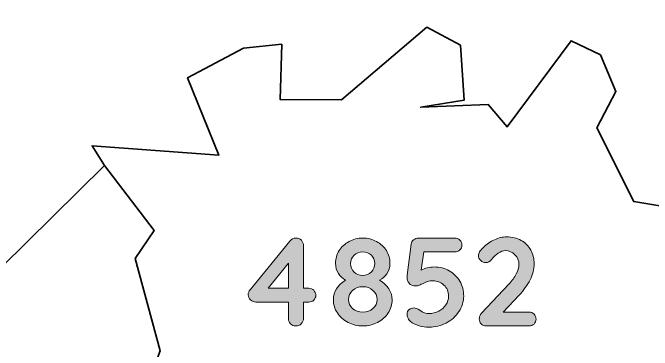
# Model space of a CAD drawing. Header units: inches. Extents: x 8 to 202, y -198 to -4.
# Drawn here: x 84.19 to 130.87, y -66.69 to -42.03 of the extents above; entities that cross this region are included whole.
import ezdxf

# ---------------------------------------------------------------- set-up
doc = ezdxf.new("R2010")
doc.units = ezdxf.units.IN
doc.header["$MEASUREMENT"] = 0
doc.layers.add('Layer 1', color=7, linetype='Continuous')
doc.layers.add('Layer 2', color=7, linetype='Continuous')

# ---------------------------------------------------------------- blocks, each defined once
blk = doc.blocks.new('block 5')
at = {"layer": 'Layer 2', "color": 250, "lineweight": 35, "true_color": 0x231f20}
for points in [[(114.417, -43.088), (116.865, -44.41), (117.152, -48.409), (113.973, -48.931), (118.896, -48.738), (120.275, -50.368), (124.953, -44.072), (127.091, -45.098), (128.218, -47.795), (126.817, -50.443), (129.522, -55.828), (134.067, -56.588)], [(94.94, -66.731), (93.129, -59.982), (94.509, -57.932), (90.883, -53.197), (90.883, -53.197), (89.981, -51.747), (99.239, -52.435), (96.947, -46.778), (101.023, -44.622), (103.822, -44.339), (103.714, -48.372), (108.19, -48.398), (114.417, -43.088)], [(90.883, -53.199), (94.509, -57.935), (93.127, -59.984), (94.938, -66.733), (94.199, -68.736), (88.222, -70.438), (88.896, -74.587), (91.025, -74.813), (91.025, -74.813), (90.711, -77.24), (86.926, -79.508), (87.718, -81.959), (84.8, -81.931), (82.494, -88.335)], [(83.332, -60.643), (90.883, -53.199)]]:
    blk.add_lwpolyline(points, dxfattribs=at)
blk = doc.blocks.new('block 2')
at = {"layer": 'Layer 2'}
blk.add_blockref('block 5', (0, 0), dxfattribs=at)
blk = doc.blocks.new('block 10')
at = {"layer": 'Layer 2', "true_color": 0xffffff}
h = blk.add_hatch(color=7, dxfattribs=at)
h.dxf.hatch_style = 2
edge = h.paths.add_edge_path()
edge.add_spline(control_points=[(106.164, -62.313), (106.262, -62.411), (106.311, -62.533), (106.311, -62.68), (106.311, -62.821), (106.262, -62.938), (106.164, -63.033), (106.066, -63.128), (105.944, -63.175), (105.797, -63.175), (105.797, -63.175), (105.412, -63.175), (105.412, -63.175), (105.412, -63.175), (105.412, -64.359), (105.412, -64.359), (105.412, -64.518), (105.358, -64.651), (105.251, -64.757), (105.144, -64.865), (105.011, -64.918), (104.852, -64.918), (104.7, -64.918), (104.571, -64.865), (104.467, -64.757), (104.363, -64.651), (104.311, -64.518), (104.311, -64.359), (104.311, -64.359), (104.311, -63.175), (104.311, -63.175), (104.311, -63.175), (101.926, -63.175), (101.926, -63.175), (101.792, -63.175), (101.666, -63.122), (101.55, -63.015), (101.434, -62.908), (101.376, -62.781), (101.376, -62.634), (101.376, -62.5), (101.422, -62.377), (101.514, -62.267), (101.514, -62.267), (104.412, -58.718), (104.412, -58.718), (104.528, -58.571), (104.681, -58.497), (104.871, -58.497), (105.024, -58.497), (105.152, -58.551), (105.256, -58.658), (105.36, -58.765), (105.412, -58.898), (105.412, -59.057), (105.412, -59.057), (105.412, -62.166), (105.412, -62.166), (105.412, -62.166), (105.797, -62.166), (105.797, -62.166), (105.944, -62.166), (106.066, -62.215), (106.164, -62.313)], knot_values=[0, 0, 0, 0, 1, 1, 1, 2, 2, 2, 3, 3, 3, 4, 4, 4, 5, 5, 5, 6, 6, 6, 7, 7, 7, 8, 8, 8, 9, 9, 9, 10, 10, 10, 11, 11, 11, 12, 12, 12, 13, 13, 13, 14, 14, 14, 15, 15, 15, 16, 16, 16, 17, 17, 17, 18, 18, 18, 19, 19, 19, 20, 20, 20, 21, 21, 21, 21], degree=3, periodic=1)
h.paths.add_polyline_path([(102.825, -62.166), (104.311, -62.166), (104.311, -60.332)])
h = blk.add_hatch(color=7, dxfattribs=at)
h.dxf.hatch_style = 2
edge = h.paths.add_edge_path()
edge.add_spline(control_points=[(111.644, -62.208), (111.806, -62.461), (111.887, -62.726), (111.887, -63.001), (111.887, -63.349), (111.791, -63.671), (111.599, -63.964), (111.406, -64.258), (111.146, -64.49), (110.819, -64.661), (110.492, -64.833), (110.132, -64.918), (109.741, -64.918), (109.35, -64.918), (108.99, -64.833), (108.663, -64.661), (108.336, -64.49), (108.076, -64.258), (107.884, -63.964), (107.691, -63.671), (107.595, -63.349), (107.595, -63.001), (107.595, -62.414), (107.891, -61.937), (108.485, -61.57), (108.27, -61.448), (108.095, -61.283), (107.957, -61.075), (107.819, -60.867), (107.751, -60.622), (107.751, -60.341), (107.751, -60.005), (107.839, -59.696), (108.017, -59.415), (108.194, -59.133), (108.434, -58.91), (108.737, -58.745), (109.039, -58.58), (109.374, -58.497), (109.741, -58.497), (110.108, -58.497), (110.443, -58.58), (110.746, -58.745), (111.048, -58.91), (111.287, -59.133), (111.461, -59.415), (111.635, -59.696), (111.722, -60.005), (111.722, -60.341), (111.722, -60.647), (111.65, -60.899), (111.507, -61.098), (111.363, -61.297), (111.184, -61.454), (110.97, -61.57), (111.257, -61.741), (111.482, -61.954), (111.644, -62.208)], knot_values=[0, 0, 0, 0, 1, 1, 1, 2, 2, 2, 3, 3, 3, 4, 4, 4, 5, 5, 5, 6, 6, 6, 7, 7, 7, 8, 8, 8, 9, 9, 9, 10, 10, 10, 11, 11, 11, 12, 12, 12, 13, 13, 13, 14, 14, 14, 15, 15, 15, 16, 16, 16, 17, 17, 17, 18, 18, 18, 19, 19, 19, 19], degree=3, periodic=1)
edge = h.paths.add_edge_path()
edge.add_spline(control_points=[(110.484, -63.638), (110.686, -63.458), (110.787, -63.24), (110.787, -62.983), (110.787, -62.72), (110.686, -62.498), (110.484, -62.318), (110.282, -62.137), (110.035, -62.047), (109.741, -62.047), (109.448, -62.047), (109.2, -62.137), (108.998, -62.318), (108.796, -62.498), (108.696, -62.72), (108.696, -62.983), (108.696, -63.24), (108.796, -63.458), (108.998, -63.638), (109.2, -63.819), (109.448, -63.909), (109.741, -63.909), (110.035, -63.909), (110.282, -63.819), (110.484, -63.638)], knot_values=[0, 0, 0, 0, 1, 1, 1, 2, 2, 2, 3, 3, 3, 4, 4, 4, 5, 5, 5, 6, 6, 6, 7, 7, 7, 8, 8, 8, 8], degree=3, periodic=1)
edge = h.paths.add_edge_path()
edge.add_spline(control_points=[(109.104, -59.749), (108.935, -59.912), (108.851, -60.115), (108.851, -60.359), (108.851, -60.61), (108.935, -60.817), (109.104, -60.979), (109.272, -61.14), (109.484, -61.222), (109.741, -61.222), (109.992, -61.222), (110.201, -61.139), (110.369, -60.974), (110.537, -60.809), (110.622, -60.604), (110.622, -60.359), (110.622, -60.115), (110.537, -59.912), (110.369, -59.749), (110.201, -59.587), (109.992, -59.506), (109.741, -59.506), (109.484, -59.506), (109.272, -59.587), (109.104, -59.749)], knot_values=[0, 0, 0, 0, 1, 1, 1, 2, 2, 2, 3, 3, 3, 4, 4, 4, 5, 5, 5, 6, 6, 6, 7, 7, 7, 8, 8, 8, 8], degree=3, periodic=1)
h = blk.add_hatch(color=7, dxfattribs=at)
h.dxf.hatch_style = 2
edge = h.paths.add_edge_path()
edge.add_spline(control_points=[(116.056, -60.887), (116.383, -61.073), (116.64, -61.329), (116.827, -61.653), (117.013, -61.977), (117.106, -62.338), (117.106, -62.735), (117.106, -63.145), (116.99, -63.524), (116.758, -63.872), (116.525, -64.221), (116.217, -64.498), (115.832, -64.702), (115.446, -64.907), (115.03, -65.01), (114.584, -65.01), (114.346, -65.01), (114.099, -64.973), (113.846, -64.9), (113.592, -64.826), (113.385, -64.725), (113.227, -64.597), (113.153, -64.536), (113.092, -64.45), (113.043, -64.34), (112.994, -64.23), (112.97, -64.126), (112.97, -64.028), (112.97, -63.918), (113.017, -63.819), (113.112, -63.73), (113.207, -63.642), (113.331, -63.597), (113.483, -63.597), (113.593, -63.597), (113.731, -63.655), (113.896, -63.771), (114.153, -63.931), (114.379, -64.01), (114.575, -64.01), (114.826, -64.01), (115.061, -63.952), (115.281, -63.836), (115.501, -63.719), (115.677, -63.564), (115.809, -63.368), (115.94, -63.172), (116.006, -62.961), (116.006, -62.735), (116.006, -62.405), (115.892, -62.136), (115.666, -61.928), (115.44, -61.72), (115.171, -61.616), (114.859, -61.616), (114.718, -61.616), (114.593, -61.634), (114.483, -61.671), (114.373, -61.708), (114.242, -61.763), (114.089, -61.836), (113.979, -61.891), (113.892, -61.931), (113.827, -61.955), (113.763, -61.98), (113.697, -61.992), (113.63, -61.992), (113.392, -61.992), (113.222, -61.928), (113.121, -61.8), (113.02, -61.671), (112.97, -61.518), (112.97, -61.341), (112.97, -61.28), (112.973, -61.237), (112.979, -61.212), (112.979, -61.212), (113.263, -58.938), (113.263, -58.938), (113.288, -58.809), (113.35, -58.704), (113.451, -58.621), (113.552, -58.539), (113.673, -58.497), (113.814, -58.497), (113.814, -58.497), (116.464, -58.497), (116.464, -58.497), (116.611, -58.497), (116.733, -58.546), (116.831, -58.644), (116.929, -58.742), (116.978, -58.864), (116.978, -59.011), (116.978, -59.152), (116.929, -59.269), (116.831, -59.364), (116.733, -59.459), (116.611, -59.506), (116.464, -59.506), (116.464, -59.506), (114.19, -59.506), (114.19, -59.506), (114.19, -59.506), (114.015, -60.836), (114.015, -60.836), (114.132, -60.769), (114.278, -60.714), (114.456, -60.671), (114.633, -60.629), (114.801, -60.607), (114.96, -60.607), (115.364, -60.607), (115.729, -60.701), (116.056, -60.887)], knot_values=[0, 0, 0, 0, 1, 1, 1, 2, 2, 2, 3, 3, 3, 4, 4, 4, 5, 5, 5, 6, 6, 6, 7, 7, 7, 8, 8, 8, 9, 9, 9, 10, 10, 10, 11, 11, 11, 12, 12, 12, 13, 13, 13, 14, 14, 14, 15, 15, 15, 16, 16, 16, 17, 17, 17, 18, 18, 18, 19, 19, 19, 20, 20, 20, 21, 21, 21, 22, 22, 22, 23, 23, 23, 24, 24, 24, 25, 25, 25, 26, 26, 26, 27, 27, 27, 28, 28, 28, 29, 29, 29, 30, 30, 30, 31, 31, 31, 32, 32, 32, 33, 33, 33, 34, 34, 34, 35, 35, 35, 36, 36, 36, 37, 37, 37, 38, 38, 38, 38], degree=3, periodic=1)
h = blk.add_hatch(color=7, dxfattribs=at)
h.dxf.hatch_style = 2
edge = h.paths.add_edge_path()
edge.add_spline(control_points=[(122.243, -64.056), (122.341, -64.154), (122.389, -64.276), (122.389, -64.423), (122.389, -64.564), (122.341, -64.681), (122.243, -64.776), (122.145, -64.871), (122.023, -64.918), (121.876, -64.918), (121.876, -64.918), (118.757, -64.918), (118.757, -64.918), (118.598, -64.918), (118.473, -64.869), (118.381, -64.771), (118.29, -64.673), (118.244, -64.548), (118.244, -64.395), (118.244, -64.242), (118.299, -64.108), (118.409, -63.992), (118.409, -63.992), (120.408, -61.855), (120.408, -61.855), (120.634, -61.61), (120.813, -61.364), (120.945, -61.116), (121.076, -60.869), (121.142, -60.641), (121.142, -60.433), (121.142, -60.158), (121.044, -59.919), (120.849, -59.717), (120.653, -59.515), (120.427, -59.415), (120.17, -59.415), (119.992, -59.415), (119.814, -59.474), (119.633, -59.594), (119.453, -59.713), (119.289, -59.87), (119.143, -60.066), (119.033, -60.213), (118.892, -60.286), (118.721, -60.286), (118.586, -60.286), (118.462, -60.234), (118.349, -60.13), (118.236, -60.026), (118.18, -59.91), (118.18, -59.782), (118.18, -59.69), (118.21, -59.597), (118.271, -59.502), (118.332, -59.407), (118.424, -59.299), (118.546, -59.176), (118.779, -58.944), (119.048, -58.757), (119.353, -58.617), (119.659, -58.476), (119.953, -58.406), (120.234, -58.406), (120.638, -58.406), (120.992, -58.492), (121.298, -58.662), (121.604, -58.834), (121.839, -59.069), (122.004, -59.369), (122.169, -59.668), (122.252, -60.008), (122.252, -60.387), (122.252, -60.76), (122.152, -61.144), (121.954, -61.538), (121.755, -61.932), (121.488, -62.31), (121.151, -62.671), (121.151, -62.671), (119.986, -63.909), (119.986, -63.909), (119.986, -63.909), (121.876, -63.909), (121.876, -63.909), (122.023, -63.909), (122.145, -63.958), (122.243, -64.056)], knot_values=[0, 0, 0, 0, 1, 1, 1, 2, 2, 2, 3, 3, 3, 4, 4, 4, 5, 5, 5, 6, 6, 6, 7, 7, 7, 8, 8, 8, 9, 9, 9, 10, 10, 10, 11, 11, 11, 12, 12, 12, 13, 13, 13, 14, 14, 14, 15, 15, 15, 16, 16, 16, 17, 17, 17, 18, 18, 18, 19, 19, 19, 20, 20, 20, 21, 21, 21, 22, 22, 22, 23, 23, 23, 24, 24, 24, 25, 25, 25, 26, 26, 26, 27, 27, 27, 28, 28, 28, 29, 29, 29, 29], degree=3, periodic=1)
at = {"layer": 'Layer 2', "lineweight": 0}
blk.add_lwpolyline([(102.825, -62.166), (104.311, -62.166), (104.311, -60.332), (102.825, -62.166)], dxfattribs=at)
for points, knots in [([(106.164, -62.313), (106.262, -62.411), (106.311, -62.533), (106.311, -62.68), (106.311, -62.821), (106.262, -62.938), (106.164, -63.033), (106.066, -63.128), (105.944, -63.175), (105.797, -63.175), (105.797, -63.175), (105.412, -63.175), (105.412, -63.175), (105.412, -63.175), (105.412, -64.359), (105.412, -64.359), (105.412, -64.518), (105.358, -64.651), (105.251, -64.757), (105.144, -64.865), (105.011, -64.918), (104.852, -64.918), (104.7, -64.918), (104.571, -64.865), (104.467, -64.757), (104.363, -64.651), (104.311, -64.518), (104.311, -64.359), (104.311, -64.359), (104.311, -63.175), (104.311, -63.175), (104.311, -63.175), (101.926, -63.175), (101.926, -63.175), (101.792, -63.175), (101.666, -63.122), (101.55, -63.015), (101.434, -62.908), (101.376, -62.781), (101.376, -62.634), (101.376, -62.5), (101.422, -62.377), (101.514, -62.267), (101.514, -62.267), (104.412, -58.718), (104.412, -58.718), (104.528, -58.571), (104.681, -58.497), (104.871, -58.497), (105.024, -58.497), (105.152, -58.551), (105.256, -58.658), (105.36, -58.765), (105.412, -58.898), (105.412, -59.057), (105.412, -59.057), (105.412, -62.166), (105.412, -62.166), (105.412, -62.166), (105.797, -62.166), (105.797, -62.166), (105.944, -62.166), (106.066, -62.215), (106.164, -62.313)], [0, 0, 0, 0, 1, 1, 1, 2, 2, 2, 3, 3, 3, 4, 4, 4, 5, 5, 5, 6, 6, 6, 7, 7, 7, 8, 8, 8, 9, 9, 9, 10, 10, 10, 11, 11, 11, 12, 12, 12, 13, 13, 13, 14, 14, 14, 15, 15, 15, 16, 16, 16, 17, 17, 17, 18, 18, 18, 19, 19, 19, 20, 20, 20, 21, 21, 21, 21]), ([(111.644, -62.208), (111.806, -62.461), (111.887, -62.726), (111.887, -63.001), (111.887, -63.349), (111.791, -63.671), (111.599, -63.964), (111.406, -64.258), (111.146, -64.49), (110.819, -64.661), (110.492, -64.833), (110.132, -64.918), (109.741, -64.918), (109.35, -64.918), (108.99, -64.833), (108.663, -64.661), (108.336, -64.49), (108.076, -64.258), (107.884, -63.964), (107.691, -63.671), (107.595, -63.349), (107.595, -63.001), (107.595, -62.414), (107.891, -61.937), (108.485, -61.57), (108.27, -61.448), (108.095, -61.283), (107.957, -61.075), (107.819, -60.867), (107.751, -60.622), (107.751, -60.341), (107.751, -60.005), (107.839, -59.696), (108.017, -59.415), (108.194, -59.133), (108.434, -58.91), (108.737, -58.745), (109.039, -58.58), (109.374, -58.497), (109.741, -58.497), (110.108, -58.497), (110.443, -58.58), (110.746, -58.745), (111.048, -58.91), (111.287, -59.133), (111.461, -59.415), (111.635, -59.696), (111.722, -60.005), (111.722, -60.341), (111.722, -60.647), (111.65, -60.899), (111.507, -61.098), (111.363, -61.297), (111.184, -61.454), (110.97, -61.57), (111.257, -61.741), (111.482, -61.954), (111.644, -62.208)], [0, 0, 0, 0, 1, 1, 1, 2, 2, 2, 3, 3, 3, 4, 4, 4, 5, 5, 5, 6, 6, 6, 7, 7, 7, 8, 8, 8, 9, 9, 9, 10, 10, 10, 11, 11, 11, 12, 12, 12, 13, 13, 13, 14, 14, 14, 15, 15, 15, 16, 16, 16, 17, 17, 17, 18, 18, 18, 19, 19, 19, 19]), ([(116.056, -60.887), (116.383, -61.073), (116.64, -61.329), (116.827, -61.653), (117.013, -61.977), (117.106, -62.338), (117.106, -62.735), (117.106, -63.145), (116.99, -63.524), (116.758, -63.872), (116.525, -64.221), (116.217, -64.498), (115.832, -64.702), (115.446, -64.907), (115.03, -65.01), (114.584, -65.01), (114.346, -65.01), (114.099, -64.973), (113.846, -64.9), (113.592, -64.826), (113.385, -64.725), (113.227, -64.597), (113.153, -64.536), (113.092, -64.45), (113.043, -64.34), (112.994, -64.23), (112.97, -64.126), (112.97, -64.028), (112.97, -63.918), (113.017, -63.819), (113.112, -63.73), (113.207, -63.642), (113.331, -63.597), (113.483, -63.597), (113.593, -63.597), (113.731, -63.655), (113.896, -63.771), (114.153, -63.931), (114.379, -64.01), (114.575, -64.01), (114.826, -64.01), (115.061, -63.952), (115.281, -63.836), (115.501, -63.719), (115.677, -63.564), (115.809, -63.368), (115.94, -63.172), (116.006, -62.961), (116.006, -62.735), (116.006, -62.405), (115.892, -62.136), (115.666, -61.928), (115.44, -61.72), (115.171, -61.616), (114.859, -61.616), (114.718, -61.616), (114.593, -61.634), (114.483, -61.671), (114.373, -61.708), (114.242, -61.763), (114.089, -61.836), (113.979, -61.891), (113.892, -61.931), (113.827, -61.955), (113.763, -61.98), (113.697, -61.992), (113.63, -61.992), (113.392, -61.992), (113.222, -61.928), (113.121, -61.8), (113.02, -61.671), (112.97, -61.518), (112.97, -61.341), (112.97, -61.28), (112.973, -61.237), (112.979, -61.212), (112.979, -61.212), (113.263, -58.938), (113.263, -58.938), (113.288, -58.809), (113.35, -58.704), (113.451, -58.621), (113.552, -58.539), (113.673, -58.497), (113.814, -58.497), (113.814, -58.497), (116.464, -58.497), (116.464, -58.497), (116.611, -58.497), (116.733, -58.546), (116.831, -58.644), (116.929, -58.742), (116.978, -58.864), (116.978, -59.011), (116.978, -59.152), (116.929, -59.269), (116.831, -59.364), (116.733, -59.459), (116.611, -59.506), (116.464, -59.506), (116.464, -59.506), (114.19, -59.506), (114.19, -59.506), (114.19, -59.506), (114.015, -60.836), (114.015, -60.836), (114.132, -60.769), (114.278, -60.714), (114.456, -60.671), (114.633, -60.629), (114.801, -60.607), (114.96, -60.607), (115.364, -60.607), (115.729, -60.701), (116.056, -60.887)], [0, 0, 0, 0, 1, 1, 1, 2, 2, 2, 3, 3, 3, 4, 4, 4, 5, 5, 5, 6, 6, 6, 7, 7, 7, 8, 8, 8, 9, 9, 9, 10, 10, 10, 11, 11, 11, 12, 12, 12, 13, 13, 13, 14, 14, 14, 15, 15, 15, 16, 16, 16, 17, 17, 17, 18, 18, 18, 19, 19, 19, 20, 20, 20, 21, 21, 21, 22, 22, 22, 23, 23, 23, 24, 24, 24, 25, 25, 25, 26, 26, 26, 27, 27, 27, 28, 28, 28, 29, 29, 29, 30, 30, 30, 31, 31, 31, 32, 32, 32, 33, 33, 33, 34, 34, 34, 35, 35, 35, 36, 36, 36, 37, 37, 37, 38, 38, 38, 38]), ([(122.243, -64.056), (122.341, -64.154), (122.389, -64.276), (122.389, -64.423), (122.389, -64.564), (122.341, -64.681), (122.243, -64.776), (122.145, -64.871), (122.023, -64.918), (121.876, -64.918), (121.876, -64.918), (118.757, -64.918), (118.757, -64.918), (118.598, -64.918), (118.473, -64.869), (118.381, -64.771), (118.29, -64.673), (118.244, -64.548), (118.244, -64.395), (118.244, -64.242), (118.299, -64.108), (118.409, -63.992), (118.409, -63.992), (120.408, -61.855), (120.408, -61.855), (120.634, -61.61), (120.813, -61.364), (120.945, -61.116), (121.076, -60.869), (121.142, -60.641), (121.142, -60.433), (121.142, -60.158), (121.044, -59.919), (120.849, -59.717), (120.653, -59.515), (120.427, -59.415), (120.17, -59.415), (119.992, -59.415), (119.814, -59.474), (119.633, -59.594), (119.453, -59.713), (119.289, -59.87), (119.143, -60.066), (119.033, -60.213), (118.892, -60.286), (118.721, -60.286), (118.586, -60.286), (118.462, -60.234), (118.349, -60.13), (118.236, -60.026), (118.18, -59.91), (118.18, -59.782), (118.18, -59.69), (118.21, -59.597), (118.271, -59.502), (118.332, -59.407), (118.424, -59.299), (118.546, -59.176), (118.779, -58.944), (119.048, -58.757), (119.353, -58.617), (119.659, -58.476), (119.953, -58.406), (120.234, -58.406), (120.638, -58.406), (120.992, -58.492), (121.298, -58.662), (121.604, -58.834), (121.839, -59.069), (122.004, -59.369), (122.169, -59.668), (122.252, -60.008), (122.252, -60.387), (122.252, -60.76), (122.152, -61.144), (121.954, -61.538), (121.755, -61.932), (121.488, -62.31), (121.151, -62.671), (121.151, -62.671), (119.986, -63.909), (119.986, -63.909), (119.986, -63.909), (121.876, -63.909), (121.876, -63.909), (122.023, -63.909), (122.145, -63.958), (122.243, -64.056)], [0, 0, 0, 0, 1, 1, 1, 2, 2, 2, 3, 3, 3, 4, 4, 4, 5, 5, 5, 6, 6, 6, 7, 7, 7, 8, 8, 8, 9, 9, 9, 10, 10, 10, 11, 11, 11, 12, 12, 12, 13, 13, 13, 14, 14, 14, 15, 15, 15, 16, 16, 16, 17, 17, 17, 18, 18, 18, 19, 19, 19, 20, 20, 20, 21, 21, 21, 22, 22, 22, 23, 23, 23, 24, 24, 24, 25, 25, 25, 26, 26, 26, 27, 27, 27, 28, 28, 28, 29, 29, 29, 29]), ([(109.104, -59.749), (108.935, -59.912), (108.851, -60.115), (108.851, -60.359), (108.851, -60.61), (108.935, -60.817), (109.104, -60.979), (109.272, -61.14), (109.484, -61.222), (109.741, -61.222), (109.992, -61.222), (110.201, -61.139), (110.369, -60.974), (110.537, -60.809), (110.622, -60.604), (110.622, -60.359), (110.622, -60.115), (110.537, -59.912), (110.369, -59.749), (110.201, -59.587), (109.992, -59.506), (109.741, -59.506), (109.484, -59.506), (109.272, -59.587), (109.104, -59.749)], [0, 0, 0, 0, 1, 1, 1, 2, 2, 2, 3, 3, 3, 4, 4, 4, 5, 5, 5, 6, 6, 6, 7, 7, 7, 8, 8, 8, 8]), ([(110.484, -63.638), (110.686, -63.458), (110.787, -63.24), (110.787, -62.983), (110.787, -62.72), (110.686, -62.498), (110.484, -62.318), (110.282, -62.137), (110.035, -62.047), (109.741, -62.047), (109.448, -62.047), (109.2, -62.137), (108.998, -62.318), (108.796, -62.498), (108.696, -62.72), (108.696, -62.983), (108.696, -63.24), (108.796, -63.458), (108.998, -63.638), (109.2, -63.819), (109.448, -63.909), (109.741, -63.909), (110.035, -63.909), (110.282, -63.819), (110.484, -63.638)], [0, 0, 0, 0, 1, 1, 1, 2, 2, 2, 3, 3, 3, 4, 4, 4, 5, 5, 5, 6, 6, 6, 7, 7, 7, 8, 8, 8, 8])]:
    blk.add_open_spline(points, degree=3, knots=knots, dxfattribs=at)

msp = doc.modelspace()

# ---------------------------------------------------------------- linework, layer by layer
at = {"layer": 'Layer 1', "color": 250, "lineweight": 40, "true_color": 0x231f20}
msp.add_open_spline([(201.669, -100.99), (201.669, -154.493), (158.297, -197.865), (104.795, -197.865), (51.292, -197.865), (7.92, -154.493), (7.92, -100.99), (7.92, -47.488), (51.292, -4.116), (104.795, -4.116), (158.297, -4.116), (201.669, -47.488), (201.669, -100.99)], degree=3, knots=[0, 0, 0, 0, 1, 1, 1, 2, 2, 2, 3, 3, 3, 4, 4, 4, 4], dxfattribs=at)

# ---------------------------------------------------------------- block references
at = {"layer": 'Layer 2'}
for name in ['block 2', 'block 10']:
    msp.add_blockref(name, (0, 0), dxfattribs=at)

doc.saveas('drawing.dxf')
